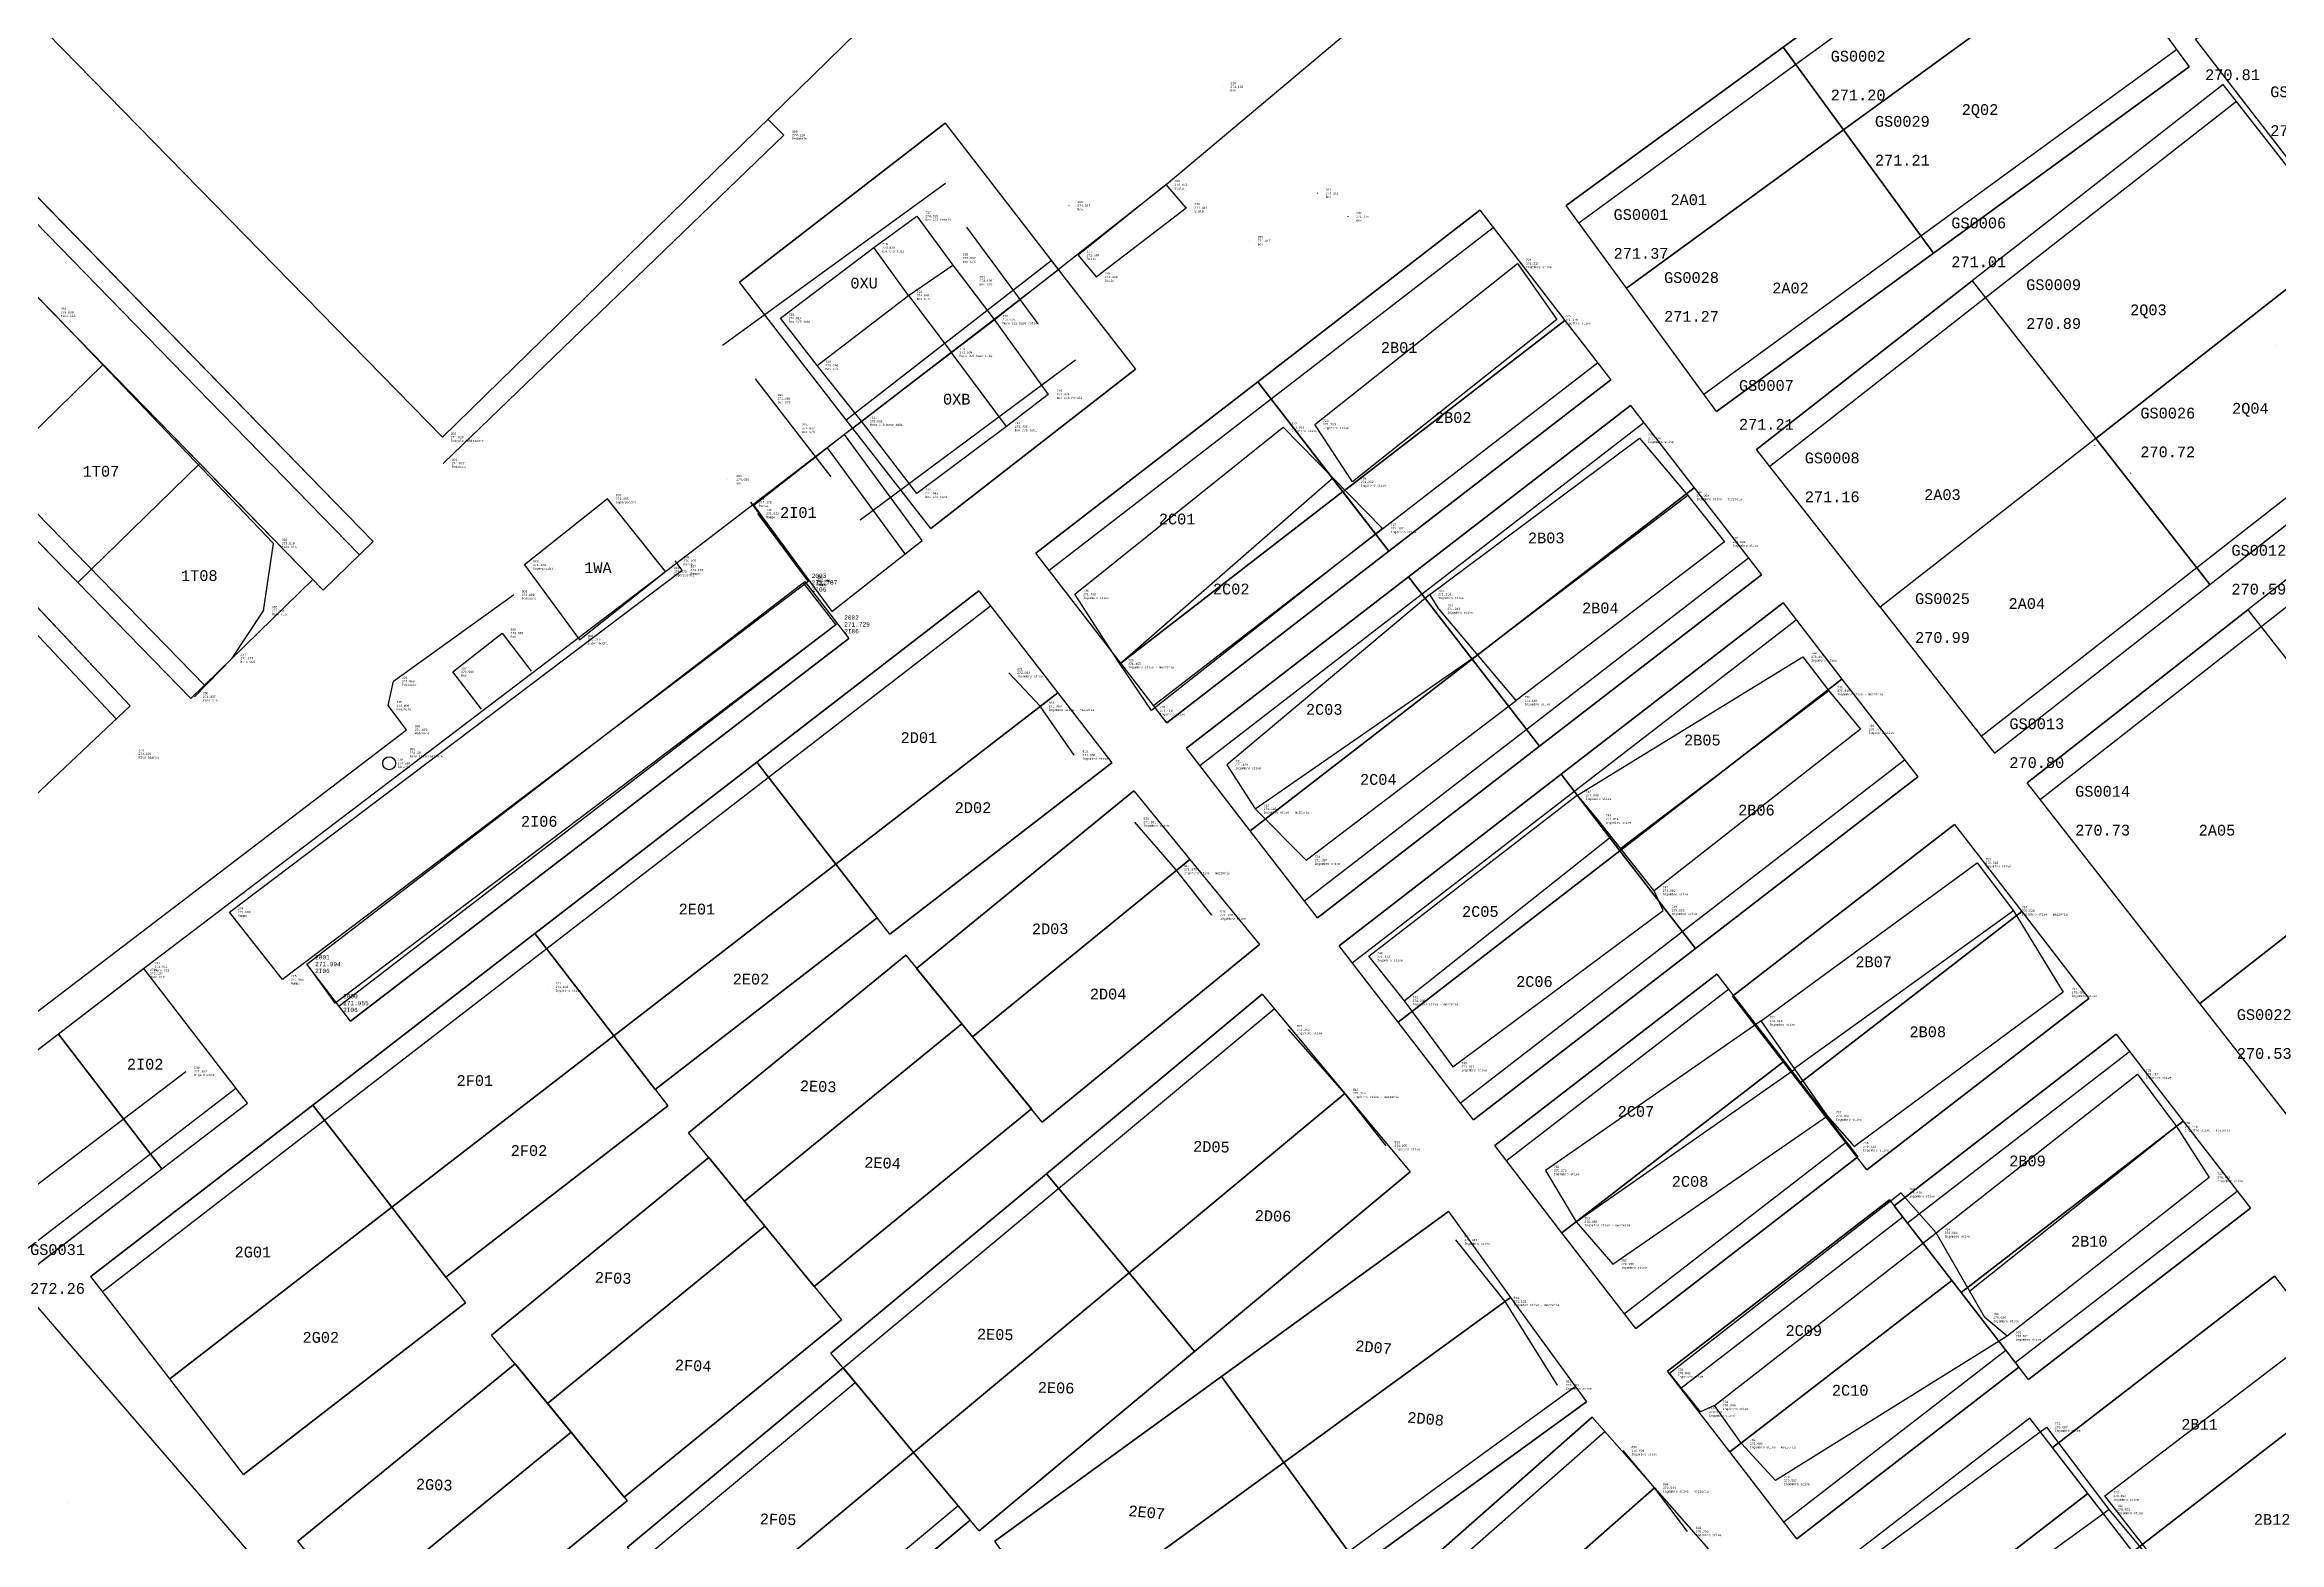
# Model space of a CAD drawing. Extents: x -1 to 923337, y -63322 to 323191.
# Drawn here: x 194942 to 298496, y 61157 to 130566 of the extents above; entities that cross this region are included whole.
import ezdxf
from ezdxf.enums import TextEntityAlignment as Align

# ---------------------------------------------------------------- set-up
doc = ezdxf.new("R2010")
doc.units = 0
doc.header["$PDMODE"] = 35
doc.header["$PDSIZE"] = 1
doc.linetypes.add('Solid', pattern=[0])
for name, color, linetype, lineweight in [('aggiornamento 19-02-24', 7, 'Continuous', 30), ('aree gps 3', 84, 'Continuous', 30), ('NUOVE STIVE DIC2023', 3, 'Solid', 30), ('NUOVE STIVE TRACCIATURA', 150, 'Continuous', 30), ('PUNTI RILIEVO 12_02_24', 102, 'Solid', 30), ('WF ingombro stive 2', 1, 'Continuous', 30), ('WF lato di accesso', 40, 'Continuous', 30), ('WF piazzole', 6, 'Continuous', 30), ('WF SCHIZZI', 30, 'Solid', 30), ('WF tracciatura', 30, 'Continuous', 30)]:
    doc.layers.add(name, color=color, linetype=linetype, lineweight=lineweight)
for name, color, linetype in [('pntdesc', 1, 'Continuous'), ('pntelev', 2, 'Continuous'), ('pntno', 3, 'Continuous'), ('RILIEVO VECCHIO 1', 8, 'Continuous'), ('WF nome aree GPS', 7, 'Continuous'), ('WF nuovi punti', 6, 'Continuous'), ('WF_lato_di_accesso', 40, 'Continuous')]:
    doc.layers.add(name, color=color, linetype=linetype)
doc.styles.get("Standard").update_dxf_attribs({"font": 'consola.ttf', "height": 500})

# ---------------------------------------------------------------- blocks, each defined once
blk = doc.blocks.new('rilievo 2')
at = {"color": 8}
for p, q in [((314517, -473480), (324848, -465970)), ((325817, -468004), (329130, -472483)), ((330867, -474168), (320896, -481588)), ((319553, -479577), (316045, -475043))]:
    blk.add_line(p, q, dxfattribs=at)
for points, elevation in [([(290044, -489772), (291785, -487987), (293243, -485783), (293703, -482666), (283462, -471954), (261960, -450103), (261178, -449699), (260102, -449797), (260170, -450061)], 2505), ([(301578, -478948), (317351, -463742), (316621, -462996)], 2045)]:
    blk.add_lwpolyline(points, dxfattribs=dict(at, elevation=elevation))
for points in [[(161648, -448828, 1954), (186863, -479531, 1078), (241997, -524553, 234), (257566, -525503, 360), (287808, -502280, 2651), (311879, -483968, 2683), (320954, -477001, -331), (327105, -472296, -331), (335070, -466036, 2080), (354649, -449578, 2133), (314683, -397379, 2207), (310635, -400536, 2212), (303510, -391107, 2143), (295063, -397138, 2335), (271429, -369482, 1692), (264211, -374625, 1649), (263130, -375375, 1675), (222048, -404916, 2809)], [(318901, -474415, 1995), (317195, -472225, 2023), (321522, -468958, 2048), (323525, -467495, 2024), (325182, -469764, -241251)], [(323126, -471171, 2050), (321522, -468958, 2048)], [(320954, -477001, -331), (318901, -474415, 1995), (323126, -471171, 2050), (325182, -469764, -241251), (327104, -472295, -467)], [(323126, -471171, 2050), (325108, -473807, -482)], [(320954, -477001, -331), (325108, -473807, -482), (327104, -472295, -467), (329612, -475756, -566), (327675, -477250, -564), (323524, -480345, -483), (320954, -477001, -331)], [(327675, -477250, -564), (325108, -473807, -482)], [(332925, -488245, -536), (342792, -479627, -732)], [(359252, -480446, -932), (349554, -487792, -802)], [(315807, -480757, 2187), (318531, -484399, 64), (294129, -502882, -37), (291669, -499749, -32), (312644, -483901, 2046), (312314, -483467, 2113)], [(318481, -484416, -282), (316151, -481280, -169)], [(252733, -525208, 321), (252800, -523809, 2574), (256922, -524079, 2529), (299863, -491302, 2611), (299017, -490184, 2014), (299264, -489052, 2014), (304821, -485049, 1996)], [(347289, -485032, -777), (337889, -492921, -571), (339200, -494968, -593), (341567, -497346, -595), (351295, -489952, -823)], [(303351, -490348, 2310), (302016, -488619, 1969), (304298, -486821, 1972), (305654, -488580, 2259)], [(330807, -492475, -42), (329240, -490215, -11), (327783, -488662, 12)], [(339200, -494968, -593), (349504, -487826, -801)], [(365781, -489495, -1177), (356136, -496801, -1008)], [(354133, -494340, -892), (344462, -501817, -718), (346101, -503864, -783), (348365, -506918, -915), (358109, -499676, -1158), (357692, -498763, -1109)], [(337188, -499887, -264), (335516, -497779, -116), (333626, -495584, -100)], [(346101, -503864, -783), (355695, -496245, -979)], [(374337, -499693, -1466), (364188, -506999, -1204)], [(345263, -510584, -786), (343347, -508153, -768), (340736, -505200, -630)], [(362651, -504797, -1178), (352650, -511728, -1019), (354070, -514105, -1002), (355772, -516062, -1042), (365725, -509201, -1229)], [(263848, -526800, 341), (269805, -522264, 256), (281709, -513178, 120), (289643, -507136, -24)], [(354070, -514105, -1002), (364206, -507026, -1204)], [(381886, -509693, -1513), (372314, -517327, -253129)], [(360479, -522615, -1052), (359841, -522918, -1148), (358393, -521118, -1149), (369117, -512756, -1313), (370761, -514619, -1303)], [(374052, -519400, -1370), (363315, -526095, -1184), (361736, -524383, -897), (360479, -522615, -1052), (370761, -514619, -1303)], [(353213, -521673, -1093), (350782, -517797, -890), (348502, -514947, -948)], [(369021, -534509, -1379), (367784, -532759, -1341), (366259, -530723, -1268), (375870, -523623, -1385), (378758, -527440, -1541)], [(359229, -528458, -1198), (357707, -526436, -1147), (356249, -524709, -1083)]]:
    blk.add_polyline3d(points, dxfattribs=at)
for points in [[(330623, -449313, 2125), (301532, -477741, 2033), (237357, -412142, 2131), (266341, -383731, 2144)], [(330997, -469309, -387), (331837, -470315, -494), (335996, -467105, -550), (335070, -466036, 2080)], [(341957, -477149, -698), (351361, -469691, -774), (353170, -472293, -815), (343704, -479814, -740)], [(340490, -477283, -660), (345094, -481970, -805), (334389, -490413, -575), (332925, -488245, -536), (330839, -485021, -525)], [(347714, -485700, -778), (347289, -485032, -777), (357013, -477794, -955), (359252, -480446, -932), (360947, -482597, -990), (351295, -489952, -823)], [(305345, -483665, 2448), (307881, -487127, 2720), (311879, -483968, 2683), (309182, -480595, 2494)], [(355054, -495437, -938), (354133, -494340, -892), (364574, -487924, -1094), (365781, -489495, -1177), (367246, -491278, -1214), (357692, -498763, -1109)], [(362651, -504797, -1178), (372653, -497468, -1399), (374337, -499693, -1466), (376643, -503466, -1558), (366979, -510621, -1278), (365725, -509201, -1229)], [(370761, -514619, -1303), (380082, -507263, -1574), (381886, -509693, -1513), (383400, -512051, -1568), (374052, -519400, -1370), (373012, -518543, -1355)], [(387951, -519659, -1616), (393272, -526405, -1688), (383711, -533397, -1597), (378575, -526813, -1499)], [(378758, -527440, -1541), (382954, -532487, -1614), (385245, -535974, -1648), (375801, -543483, -1571), (374780, -542142, -1549), (369021, -534509, -1379)]]:
    blk.add_polyline3d(points, close=True, dxfattribs=at)
at = {"color": 1}
blk.add_circle((299068, -492854, 2592), 300, dxfattribs=at)
at = {"color": 8}
for p in [(337665, -461504, 2142), (317351, -463742, 2137), (330570, -467007, 2045), (335070, -466036, 2080), (342078, -466439, -641), (323525, -467495, 2024), (335996, -467105, -550), (343492, -467521, -617), (321522, -468958, 2048), (338925, -468636, -574), (325263, -469439, 1990), (330997, -469309, -387), (351361, -469691, -774), (326036, -470490, 2035), (331837, -470315, -494), (283462, -471954, 1839), (323126, -471171, 2050), (317195, -472225, 2023), (327104, -472295, -467), (353170, -472293, -815), (325108, -473807, -482), (318901, -474415, 1995), (316678, -475952, 1998), (329612, -475756, -566), (317812, -477331, 2036), (320954, -477001, -331), (327675, -477250, -564), (340490, -477283, -660), (341957, -477149, -698), (301532, -477741, 2033), (357013, -477794, -955), (301578, -478948, 2045), (314763, -479706, 2047), (323524, -480345, -483), (343704, -479814, -740), (359252, -480446, -932), (309182, -480595, 2494), (315807, -480757, 2187), (316151, -481280, -169), (345094, -481970, -805), (293703, -482666, 1827), (312314, -483467, 2113), (360947, -482597, -990), (305345, -483665, 2448), (311879, -483968, 2683), (312644, -483901, 2046), (318481, -484416, -282), (318531, -484399, 64), (304821, -485049, 1996), (330839, -485021, -525), (347289, -485032, -777), (293243, -485783, 1965), (347714, -485700, -778), (304298, -486821, 1972), (307881, -487127, 2720), (291785, -487987, 2185), (302016, -488619, 1969), (327783, -488662, 12), (332925, -488245, -536), (364574, -487924, -1094), (290044, -489772, 2505), (299264, -489052, 2014), (365781, -489495, -1177), (299017, -490184, 2014), (329240, -490215, -11), (334389, -490413, -575), (351295, -489952, -823), (299863, -491302, 2611), (367246, -491278, -1214), (287066, -492418, 2637), (299068, -492854, 2592), (299627, -492367, 2590), (330807, -492475, -42), (337889, -492921, -571), (339200, -494968, -593), (354133, -494340, -892), (333626, -495584, -100), (355054, -495437, -938), (335516, -497779, -116), (341567, -497346, -595), (372653, -497468, -1399), (357692, -498763, -1109), (291669, -499749, -32), (337188, -499887, -264), (358109, -499676, -1158), (374337, -499693, -1466), (344462, -501817, -718), (287596, -502597, 136), (287808, -502280, 2651), (294129, -502882, -37), (306385, -503220, -173), (346101, -503864, -783), (376643, -503466, -1558), (340736, -505200, -630), (362651, -504797, -1178), (289643, -507136, -24), (348365, -506918, -915), (380082, -507263, -1574), (343347, -508153, -768), (365725, -509201, -1229), (381886, -509693, -1513), (345263, -510584, -786), (366979, -510621, -1278), (352650, -511728, -1019), (383400, -512051, -1568), (369117, -512756, -1313), (354070, -514105, -1002), (370761, -514619, -1303), (348502, -514947, -948), (355772, -516062, -1042), (350782, -517797, -890), (373012, -518543, -1355), (374052, -519400, -1370), (353213, -521673, -1093), (358393, -521118, -1149), (359841, -522918, -1148), (360479, -522615, -1052), (375870, -523623, -1385), (356249, -524709, -1083), (361736, -524383, -897), (357707, -526436, -1147), (363315, -526095, -1184), (378575, -526813, -1499), (378758, -527440, -1541), (359229, -528458, -1198)]:
    blk.add_point(p, dxfattribs=at)
for s, p in [('289', (338054, -461338, 2142)), ('274.133', (338054, -461504, 2142)), ('Box', (338054, -461671, 2142)), ('300', (317740, -463576, 2137)), ('274.128', (317740, -463742, 2137)), ('Pedonale', (317740, -463909, 2137)), ('288', (335459, -465869, 2080)), ('274.071', (335459, -466036, 2080)), ('290', (330959, -466840, 2045)), ('274.037', (330959, -467007, 2045)), ('Scala', (335459, -466203, 2080)), ('279', (336385, -466938, -550)), ('281', (342467, -466273, -641)), ('271.351', (342467, -466439, -641)), ('Box', (342467, -466606, -641)), ('274.015', (323914, -467495, 2024)), ('717', (323914, -467328, 2024)), ('Box C/S rotoli', (323914, -467661, 2024)), ('Box', (330959, -467174, 2045)), ('Scala', (336385, -467272, -550)), ('271.441', (336385, -467105, -550)), ('282', (343881, -467354, -617)), ('271.375', (343881, -467521, -617)), ('Box', (343881, -467688, -617)), ('274.039', (321911, -468958, 2048)), ('718', (321911, -468791, 2048)), ('Box C/S tubi', (321911, -469125, 2048)), ('277', (331386, -469142, -387)), ('280', (339314, -468470, -574)), ('271.417', (339314, -468636, -574)), ('Box', (339314, -468803, -574)), ('292', (325652, -469272, 1990)), ('273.982', (325652, -469439, 1990)), ('Box C/S', (325652, -469606, 1990)), ('Scala', (331386, -469475, -387)), ('271.604', (331386, -469309, -387)), ('278', (332226, -470148, -494)), ('271.217', (351750, -469691, -774)), ('724', (351750, -469524, -774)), ('Ingombro stive', (351750, -469858, -774)), ('274.041', (323515, -471171, 2050)), ('721', (323515, -471004, 2050)), ('291', (326425, -470323, 2035)), ('274.026', (326425, -470490, 2035)), ('Box C/S', (326425, -470657, 2035)), ('Scala', (332226, -470482, -494)), ('271.498', (332226, -470315, -494)), ('354', (283851, -471787, 1839)), ('Muro CLS', (283851, -472121, 1839)), ('273.830', (283851, -471954, 1839)), ('274.014', (317584, -472225, 2023)), ('719', (317584, -472059, 2023)), ('Box C/S', (323515, -471337, 2050)), ('716', (327493, -472128, -467)), ('725', (353559, -472126, -815)), ('Box C/S tubi', (317584, -472392, 2023)), ('Muro CLS base rotoli', (327493, -472462, -467)), ('271.525', (327493, -472295, -467)), ('271.176', (353559, -472293, -815)), ('Ingombro stive', (353559, -472460, -815)), ('720', (319290, -474248, 1995)), ('Muro CLS base tubi', (325497, -473974, -482)), ('271.509', (325497, -473807, -482)), ('714', (325497, -473640, -482)), ('273.986', (319290, -474415, 1995)), ('Box C/S', (319290, -474582, 1995)), ('293', (317067, -475786, 1998)), ('273.989', (317067, -475952, 1998)), ('Box C/S', (317067, -476119, 1998)), ('271.426', (330001, -475756, -566)), ('715', (330001, -475590, -566)), ('Box C/S rotoli', (330001, -475923, -566)), ('294', (318201, -477165, 2036)), ('274.027', (318201, -477331, 2036)), ('Muro CLS base tubi', (321343, -477167, -331)), ('271.661', (321343, -477001, -331)), ('711', (321343, -476834, -331)), ('271.428', (328064, -477250, -564)), ('713', (328064, -477083, -564)), ('Box C/S tubi', (328064, -477417, -564)), ('271.331', (340879, -477283, -660)), ('722', (340879, -477117, -660)), ('271.293', (342346, -477149, -698)), ('723', (342346, -476983, -698)), ('Ingombro stive', (342346, -477316, -698)), ('Spigolo fabbricato', (301921, -477908, 2033)), ('302', (301921, -477574, 2033)), ('274.025', (301921, -477741, 2033)), ('Box C/S', (318201, -477498, 2036)), ('Ingombro stive', (340879, -477450, -660)), ('271.036', (357402, -477794, -955)), ('735', (357402, -477627, -955)), ('Ingombro stive', (357402, -477961, -955)), ('301', (301967, -478782, 2045)), ('274.037', (301967, -478948, 2045)), ('Pedonale', (301967, -479115, 2045)), ('807', (309571, -480428, 2494)), ('295', (315152, -479539, 2047)), ('274.039', (315152, -479706, 2047)), ('Box', (315152, -479873, 2047)), ('271.509', (323913, -480345, -483)), ('712', (323913, -480178, -483)), ('Box C/S tubi', (323913, -480512, -483)), ('271.252', (344093, -479814, -740)), ('726', (344093, -479647, -740)), ('Ingombro stive', (344093, -479981, -740)), ('271.060', (359641, -480446, -932)), ('736', (359641, -480279, -932)), ('Superpacchi', (309571, -480761, 2494)), ('274.485', (309571, -480595, 2494)), ('296', (316196, -480590, 2187)), ('274.178', (316196, -480757, 2187)), ('Rampa', (316196, -480924, 2187)), ('271.822', (316540, -481280, -169)), ('710', (316540, -481114, -169)), ('Rampa', (316540, -481447, -169)), ('Ingombro stive - mezzeria', (359641, -480613, -932)), ('353', (294092, -482499, 1827)), ('271.187', (345483, -481970, -805)), ('727', (345483, -481803, -805)), ('Ingombro stive', (345483, -482137, -805)), ('271.001', (361336, -482597, -990)), ('737', (361336, -482431, -990)), ('Muro CLS', (294092, -482833, 1827)), ('273.818', (294092, -482666, 1827)), ('808', (305734, -483498, 2448)), ('298', (312703, -483300, 2113)), ('274.105', (312703, -483467, 2113)), ('Rampa', (312703, -483634, 2113)), ('Ingombro stive', (361336, -482764, -990)), ('Superpacchi', (305734, -483832, 2448)), ('274.439', (305734, -483665, 2448)), ('Superpacchi', (312268, -484135, 2683)), ('806', (312268, -483801, 2683)), ('274.675', (312268, -483968, 2683)), ('297', (313033, -483734, 2046)), ('274.037', (313033, -483901, 2046)), ('Rampa', (313033, -484068, 2046)), ('709', (318870, -484249, -282)), ('271.709', (318870, -484416, -282)), ('Rampa', (318870, -484583, -282)), ('276', (318920, -484232, 64)), ('272.055', (318920, -484399, 64)), ('Rampa', (318920, -484566, 64)), ('352', (293632, -485617, 1965)), ('303', (305210, -484882, 1996)), ('273.988', (305210, -485049, 1996)), ('Pedonale', (305210, -485216, 1996)), ('271.466', (331228, -485021, -525)), ('730', (331228, -484855, -525)), ('Ingombro stive', (331228, -485188, -525)), ('271.214', (347678, -485032, -777)), ('734', (347678, -484865, -777)), ('Ingombro stive', (347678, -485198, -777)), ('271.213', (348103, -485700, -778)), ('733', (348103, -485534, -778)), ('Muro CLS', (293632, -485950, 1965)), ('273.956', (293632, -485783, 1965)), ('308', (304687, -486654, 1972)), ('Ingombro stive', (348103, -485867, -778)), ('273.963', (304687, -486821, 1972)), ('Box', (304687, -486988, 1972)), ('Superpacchi', (308270, -487294, 2720)), ('809', (308270, -486960, 2720)), ('274.712', (308270, -487127, 2720)), ('744', (364963, -487757, -1094)), ('351', (292174, -487821, 2185)), ('Muro CLS', (292174, -488154, 2185)), ('274.177', (292174, -487987, 2185)), ('307', (302405, -488452, 1969)), ('273.960', (302405, -488619, 1969)), ('Box', (302405, -488786, 1969)), ('821', (328172, -488495, 12)), ('272.003', (328172, -488662, 12)), ('Ingombro stive', (328172, -488829, 12)), ('271.455', (333314, -488245, -536)), ('729', (333314, -488079, -536)), ('Ingombro stive - mezzeria', (333314, -488412, -536)), ('270.897', (364963, -487924, -1094)), ('Ingombro stive', (364963, -488090, -1094)), ('350', (290433, -489605, 2505)), ('274.497', (290433, -489772, 2505)), ('304', (299653, -488885, 2014)), ('274.006', (299653, -489052, 2014)), ('Pedonale', (299653, -489219, 2014)), ('738', (351684, -489786, -823)), ('270.815', (366170, -489495, -1177)), ('745', (366170, -489329, -1177)), ('Ingombro stive - mezzeria', (366170, -489662, -1177)), ('Muro CLS', (290433, -489939, 2505)), ('305', (299406, -490017, 2014)), ('274.006', (299406, -490184, 2014)), ('Pedonale', (299406, -490351, 2014)), ('820', (329629, -490048, -11)), ('271.980', (329629, -490215, -11)), ('Ingombro stive - mezzeria', (329629, -490381, -11)), ('271.416', (334778, -490413, -575)), ('728', (334778, -490247, -575)), ('Ingombro stive', (334778, -490580, -575)), ('271.168', (351684, -489952, -823)), ('Ingombro stive', (351684, -490119, -823)), ('306', (300252, -491135, 2611)), ('274.602', (300252, -491302, 2611)), ('Pedonale', (300252, -491468, 2611)), ('270.778', (367635, -491278, -1214)), ('746', (367635, -491111, -1214)), ('Ingombro stive', (367635, -491445, -1214)), ('349', (287455, -492251, 2637)), ('274.629', (287455, -492418, 2637)), ('Riga bianca', (287455, -492585, 2637)), ('310', (299457, -492687, 2592)), ('274.584', (299457, -492854, 2592)), ('309', (300016, -492201, 2590)), ('274.581', (300016, -492367, 2590)), ('Palo illuminazione', (300016, -492534, 2590)), ('819', (331196, -492308, -42)), ('271.950', (331196, -492475, -42)), ('Ingombro stive', (331196, -492642, -42)), ('271.420', (338278, -492921, -571)), ('731', (338278, -492755, -571)), ('Idrante', (299457, -493021, 2592)), ('Ingombro stive', (338278, -493088, -571)), ('271.398', (339589, -494968, -593)), ('732', (339589, -494801, -593)), ('271.099', (354522, -494340, -892)), ('742', (354522, -494173, -892)), ('Ingombro stive', (354522, -494506, -892)), ('818', (334015, -495417, -100)), ('271.891', (334015, -495584, -100)), ('Ingombro stive', (334015, -495750, -100)), ('Ingombro stive - mezzeria', (339589, -495135, -593)), ('271.054', (355443, -495437, -938)), ('743', (355443, -495271, -938)), ('Ingombro stive', (355443, -495604, -938)), ('817', (335905, -497612, -116)), ('271.875', (335905, -497779, -116)), ('Ingombro stive - mezzeria', (335905, -497945, -116)), ('271.397', (341956, -497346, -595)), ('739', (341956, -497179, -595)), ('Ingombro stive', (341956, -497513, -595)), ('270.592', (373042, -497468, -1399)), ('753', (373042, -497302, -1399)), ('Ingombro stive', (373042, -497635, -1399)), ('270.882', (358081, -498763, -1109)), ('747', (358081, -498596, -1109)), ('Ingombro stive', (358081, -498930, -1109)), ('274', (292058, -499582, -32)), ('271.960', (292058, -499749, -32)), ('Rampa', (292058, -499915, -32)), ('816', (337577, -499720, -264)), ('271.728', (337577, -499887, -264)), ('Ingombro stive', (337577, -500053, -264)), ('270.833', (358498, -499676, -1158)), ('748', (358498, -499509, -1158)), ('Ingombro stive', (358498, -499843, -1158)), ('270.526', (374726, -499693, -1466)), ('754', (374726, -499527, -1466)), ('Ingombro stive - mezzeria', (374726, -499860, -1466)), ('311', (288197, -502113, 2651)), ('274.642', (288197, -502280, 2651)), ('271.273', (344851, -501817, -718)), ('740', (344851, -501650, -718)), ('Ingombro stive', (344851, -501983, -718)), ('Muro CLS', (287985, -502764, 136)), ('273', (287985, -502431, 136)), ('272.127', (287985, -502597, 136)), ('Muro CLS', (288197, -502447, 2651)), ('275', (294518, -502715, -37)), ('271.955', (294518, -502882, -37)), ('Rampa', (294518, -503049, -37)), ('271.818', (306774, -503220, -173)), ('121', (306774, -503054, -173)), ('755', (377032, -503300, -1558)), ('Ingombro stive', (306774, -503387, -173)), ('271.208', (346490, -503864, -783)), ('741', (346490, -503697, -783)), ('Ingombro stive - mezzeria', (346490, -504030, -783)), ('270.433', (377032, -503466, -1558)), ('Ingombro stive', (377032, -503633, -1558)), ('815', (341125, -505033, -630)), ('271.362', (341125, -505200, -630)), ('Ingombro stive', (341125, -505367, -630)), ('270.813', (363040, -504797, -1178)), ('752', (363040, -504631, -1178)), ('Ingombro stive', (363040, -504964, -1178)), ('538', (290032, -506969, -24)), ('271.967', (290032, -507136, -24)), ('Riga bianca', (290032, -507302, -24)), ('271.077', (348754, -506918, -915)), ('749', (348754, -506752, -915)), ('Ingombro stive', (348754, -507085, -915)), ('270.417', (380470, -507263, -1574)), ('765', (380470, -507096, -1574)), ('Ingombro stive', (380470, -507430, -1574)), ('814', (343736, -507986, -768)), ('271.224', (343736, -508153, -768)), ('Ingombro stive - mezzeria', (343736, -508319, -768)), ('270.762', (366114, -509201, -1229)), ('757', (366114, -509034, -1229)), ('Ingombro stive', (366114, -509367, -1229)), ('766', (382275, -509526, -1513)), ('813', (345652, -510417, -786)), ('756', (367368, -510454, -1278)), ('270.478', (382275, -509693, -1513)), ('Ingombro stive - mezzeria', (382275, -509860, -1513)), ('271.205', (345652, -510584, -786)), ('Ingombro stive', (345652, -510751, -786)), ('750', (353039, -511561, -1019)), ('270.713', (367368, -510621, -1278)), ('Ingombro stive', (367368, -510787, -1278)), ('270.973', (353039, -511728, -1019)), ('Ingombro stive', (353039, -511895, -1019)), ('763', (369506, -512589, -1313)), ('270.423', (383789, -512051, -1568)), ('767', (383789, -511885, -1568)), ('Ingombro stive', (383789, -512218, -1568)), ('270.679', (369506, -512756, -1313)), ('Ingombro stive', (369506, -512923, -1313)), ('270.989', (354459, -514105, -1002)), ('751', (354459, -513938, -1002)), ('Ingombro stive - mezzeria', (354459, -514272, -1002)), ('270.689', (371150, -514619, -1303)), ('764', (371150, -514453, -1303)), ('812', (348891, -514780, -948)), ('271.043', (348891, -514947, -948)), ('Ingombro stive', (348891, -515114, -948)), ('Ingombro stive', (371150, -514786, -1303)), ('270.950', (356161, -516062, -1042)), ('758', (356161, -515896, -1042)), ('Ingombro stive', (356161, -516229, -1042)), ('811', (351171, -517630, -890)), ('271.101', (351171, -517797, -890)), ('Ingombro stive - mezzeria', (351171, -517963, -890)), ('270.636', (373401, -518543, -1355)), ('769', (373401, -518376, -1355)), ('Ingombro stive', (373401, -518710, -1355)), ('270.621', (374441, -519400, -1370)), ('768', (374441, -519233, -1370)), ('Ingombro stive', (374441, -519567, -1370)), ('810', (353602, -521506, -1093)), ('270.899', (353602, -521673, -1093)), ('Ingombro stive', (353602, -521839, -1093)), ('270.842', (358782, -521118, -1149)), ('759', (358782, -520951, -1149)), ('Ingombro stive', (358782, -521285, -1149)), ('270.844', (360230, -522918, -1148)), ('760', (360230, -522751, -1148)), ('270.940', (360868, -522615, -1052)), ('761', (360868, -522448, -1052)), ('Ingombro stive', (360868, -522781, -1052)), ('Ingombro stive', (360230, -523085, -1148)), ('270.607', (376259, -523623, -1385)), ('772', (376259, -523457, -1385)), ('Ingombro stive', (376259, -523790, -1385)), ('805', (356638, -524543, -1083)), ('270.908', (356638, -524709, -1083)), ('Ingombro stive', (356638, -524876, -1083)), ('271.095', (362125, -524383, -897)), ('762', (362125, -524216, -897)), ('Ingombro stive - mezzeria', (362125, -524550, -897)), ('270.807', (363704, -526095, -1184)), ('770', (363704, -525929, -1184)), ('804', (358096, -526270, -1147)), ('270.844', (358096, -526436, -1147)), ('Ingombro stive - mezzeria', (358096, -526603, -1147)), ('Ingombro stive', (363704, -526262, -1184)), ('270.493', (378964, -526813, -1499)), ('773', (378964, -526647, -1499)), ('Ingombro stive', (378964, -526980, -1499)), ('270.451', (379147, -527440, -1541)), ('782', (379147, -527273, -1541)), ('Ingombro stive', (379147, -527606, -1541)), ('803', (359618, -528291, -1198)), ('270.793', (359618, -528458, -1198)), ('Ingombro stive', (359618, -528625, -1198))]:
    blk.add_text(s, height=100, dxfattribs=at).set_placement(p, align=Align.MIDDLE_LEFT)
blk = doc.blocks.new('schizzo stive nuovo rilievo')
for p in [(-156857, 85678, 1643), (-155349, 83740, 1665), (-179870, 67997, 1930), (-178572, 66187, 1891)]:
    blk.add_point(p)
at = {"layer": 'NUOVE STIVE DIC2023', "lineweight": -3, "elevation": 1930}
blk.add_lwpolyline([(-179870, 67997), (-178572, 66187), (-155349, 83740), (-156857, 85678)], dxfattribs=at)
at = {"layer": 'NUOVE STIVE TRACCIATURA', "elevation": 1930}
blk.add_lwpolyline([(-156785, 85733), (-154753, 83088), (-177838, 65352), (-179870, 67997)], close=True, dxfattribs=at)
at = {"layer": 'WF tracciatura'}
blk.add_line((-178374, 66050, 1930), (-155289, 83786, 1930), dxfattribs=at)
at = {"layer": 'WF_lato_di_accesso'}
blk.add_line((-177838, 65352, 1930), (-154753, 83088, 1930), dxfattribs=at)
at = {"layer": 'pntdesc'}
for p in [(-156468, 85361, 1643), (-154960, 83423, 1665), (-179481, 67681, 1930), (-178184, 65870, 1891)]:
    blk.add_text('2I06', height=200, dxfattribs=at).set_placement(p, align=Align.MIDDLE_LEFT)
at = {"layer": 'pntelev'}
for s, p in [('271.707', (-156468, 85678, 1643)), ('271.729', (-154960, 83740, 1665)), ('271.994', (-179481, 67997, 1930)), ('271.955', (-178184, 66187, 1891))]:
    blk.add_text(s, height=200, dxfattribs=at).set_placement(p, align=Align.MIDDLE_LEFT)
at = {"layer": 'pntno'}
for s, p in [('2003', (-156468, 85994, 1643)), ('2002', (-154960, 84057, 1665)), ('2001', (-179481, 68314, 1930)), ('2000', (-178184, 66504, 1891))]:
    blk.add_text(s, height=200, dxfattribs=at).set_placement(p, align=Align.MIDDLE_LEFT)
blk = doc.blocks.new('punti rilievo 29-02-24')
at = {"layer": 'PUNTI RILIEVO 12_02_24'}
for p in [(612898.91, 4885880.47, 272.33), (612919.28, 4885878.82, 272.33), (612900.96, 4885877.45, 272.33), (612888.85, 4885873.13, 272.33), (612904.5, 4885872.74, 272.33), (612891.19, 4885870.21, 272.33), (612907.97, 4885869.88, 272.33), (612894.66, 4885865.21, 272.33), (612913.26, 4885863.93, 272.33), (612897.71, 4885861.85, 272.33), (612917.48, 4885857.57, 272.33), (612902.82, 4885855.33, 272.33), (612920.45, 4885854.38, 272.33), (612907.19, 4885849.53, 272.33), (612910.24, 4885846.4, 272.33), (612917.73, 4885836.05, 272.33)]:
    blk.add_point(p, dxfattribs=at)
at = {"layer": 'PUNTI RILIEVO 12_02_24', "color": 7}
for s, p in [('GS0002', (612900.41, 4885880.47, 272.33)), ('270.81', (612917.76, 4885879.61, 272.33)), ('271.20', (612900.41, 4885878.67, 272.33)), ('GS0010', (612920.78, 4885878.82, 272.33)), ('GS0029', (612902.46, 4885877.45, 272.33)), ('270.69', (612920.78, 4885877.02, 272.33)), ('271.21', (612902.46, 4885875.65, 272.33)), ('GS0001', (612890.35, 4885873.13, 272.33)), ('GS0006', (612906, 4885872.74, 272.33)), ('271.37', (612890.35, 4885871.33, 272.33)), ('GS0028', (612892.69, 4885870.21, 272.33)), ('271.01', (612906, 4885870.94, 272.33)), ('GS0009', (612909.47, 4885869.88, 272.33)), ('271.27', (612892.69, 4885868.41, 272.33)), ('270.89', (612909.47, 4885868.08, 272.33)), ('GS0007', (612896.16, 4885865.21, 272.33)), ('271.21', (612896.16, 4885863.41, 272.33)), ('GS0026', (612914.76, 4885863.93, 272.33)), ('270.72', (612914.76, 4885862.13, 272.33)), ('GS0008', (612899.21, 4885861.85, 272.33)), ('271.16', (612899.21, 4885860.05, 272.33)), ('GS0012', (612918.98, 4885857.57, 272.33)), ('270.59', (612918.98, 4885855.77, 272.33)), ('GS0025', (612904.32, 4885855.33, 272.33)), ('270.99', (612904.32, 4885853.53, 272.33)), ('GS0013', (612908.69, 4885849.53, 272.33)), ('270.80', (612908.69, 4885847.73, 272.33)), ('GS0014', (612911.74, 4885846.4, 272.33)), ('270.73', (612911.74, 4885844.6, 272.33)), ('GS0022', (612919.23, 4885836.05, 272.33)), ('270.53', (612919.23, 4885834.25, 272.33)), ('GS0031', (612816.97, 4885825.16, 272.33)), ('272.26', (612816.97, 4885823.36, 272.33))]:
    blk.add_text(s, height=0.5, dxfattribs=at).set_placement(p)

msp = doc.modelspace()

# ---------------------------------------------------------------- linework, layer by layer
at = {"layer": 'aggiornamento 19-02-24', "color": 116, "true_color": 0x136734}
for p in [(277718.6, 126343.1, -856.1), (289937.2, 111997.7), (291607, 110704)]:
    msp.add_point(p, dxfattribs=at)
at = {"layer": 'aree gps 3', "color": 116, "true_color": 0x136734, "elevation": 339.4}
for points in [[(275509.6, 130448.5), (287350, 139083), (290145.7, 135249.3), (278305.3, 126614.8)], [(290145.7, 135249.3), (294314.9, 129532.1), (282474.5, 120897.6), (278305.3, 126614.8)], [(265445.2, 123109.1), (275509.6, 130448.5), (278305.3, 126614.8), (268240.9, 119275.4)], [(284263.2, 119625.3), (289987.3, 112314.5), (301613.6, 121417.4), (295889.6, 128728.2)], [(272410.1, 113558.2), (268240.9, 119275.4), (278305.3, 126614.8), (282474.5, 120897.6)], [(289987.3, 112314.5), (295282.9, 105550.8), (306909.2, 114653.6), (301613.6, 121417.4)], [(274275.9, 111805.7), (284263.2, 119625.3), (289987.3, 112314.5), (279999.9, 104494.9)], [(297039.5, 104376.3), (305053.9, 94140.2), (316567, 103154.4), (308552.6, 113390.5)], [(285295.6, 97731.2), (295282.9, 105550.8), (289987.3, 112314.5), (279999.9, 104494.9)], [(305053.9, 94140.2), (294820.3, 86127.7), (286805.8, 96363.8), (297039.5, 104376.3)], [(305053.9, 94140.2), (310352, 87373.4), (300118.3, 79360.9), (294820.3, 86127.7)]]:
    msp.add_lwpolyline(points, close=True, dxfattribs=at)
at = {"layer": 'WF ingombro stive 2'}
for points, elevation in [([(210166.9, 107545.3), (207851.3, 105288.1), (173901.5, 140115.5), (176217, 142372.7)], 1838.9), ([(231411.6, 104299.1), (235606.5, 107592.1), (232001.4, 112498.7), (227808.3, 109209.6)], 360.1), ([(202134.8, 111152.4), (207370, 105781.9), (201710.8, 100265.3), (196475.6, 105635.8)], 1838.9), ([(192671.8, 106540.4), (198903, 99922.2), (190601.2, 92105.9), (184370, 98724.1)], 2856.2), ([(238230.3, 105260), (241886.4, 100526.8), (231598.3, 92579.8), (227942.2, 97313)], -11.3), ([(241886.4, 100526.8), (244392.8, 97282.1), (234104.7, 89335.1), (231598.3, 92579.8)], -11.3), ([(227942.2, 97313), (231598.3, 92579.8), (221310.2, 84632.8), (217654, 89366)], -11.3), ([(245410.4, 95981.9), (248004.6, 92807), (237937.8, 84581.4), (235343.6, 87756.3)], -116.1), ([(231598.3, 92579.8), (233518.9, 90093.5), (223230.7, 82146.5), (221310.2, 84632.8)], -11.3), ([(248004.6, 92807), (251231.6, 88857.7), (241164.8, 80632.1), (237937.8, 84581.4)], -116.1), ([(217654, 89366), (221310.2, 84632.8), (211022.1, 76685.8), (207365.9, 81419)], -11.3), ([(234845.2, 88366.3), (237439.4, 85191.4), (227372.6, 76965.8), (224778.4, 80140.7)], -116.1), ([(200377.9, 78462.4), (204343.5, 81507.7), (199543.7, 87758.3), (195578, 84713)], 360.1), ([(272425.5, 87489.7), (275543.2, 83453.6), (265255.1, 75506.6), (262137.4, 79542.7)], -1002.7), ([(251358.2, 86560.9), (255185.4, 81964.9), (245195.4, 73646.1), (241368.2, 78242.2)], -767.6), ([(237439.4, 85191.4), (240666.3, 81242.2), (230599.6, 73016.6), (227372.6, 76965.8)], -116.1), ([(189670.6, 70240.3), (200377.9, 78462.4), (195578, 84713), (184870.7, 76490.9)], 360.1), ([(221310.2, 84632.8), (223816.6, 81388.1), (213528.5, 73441.1), (211022.1, 76685.8)], -11.3), ([(290937.1, 84700.7), (294043.3, 80679.4), (283755.2, 72732.5), (280648.9, 76753.7)], 12.1), ([(275543.2, 83453.6), (278970.6, 79016.5), (268682.5, 71069.5), (265255.1, 75506.6)], -1002.7), ([(255185.4, 81964.9), (258219.7, 78320.9), (248229.8, 70002.2), (245195.4, 73646.1)], -767.6), ([(207365.9, 81419), (211022.1, 76685.8), (200734, 68738.8), (197077.8, 73472)], -11.3), ([(294043.3, 80679.4), (297160.9, 76643.3), (286872.8, 68696.3), (283755.2, 72732.5)], 12.1), ([(225721.8, 78986.2), (228316, 75811.2), (218249.3, 67585.7), (215655, 70760.6)], -116.1), ([(241368.2, 78242.2), (245195.4, 73646.1), (235205.5, 65327.4), (231378.3, 69923.5)], -767.6), ([(211022.1, 76685.8), (214445.4, 72254), (204157.3, 64307), (200734, 68738.8)], -11.3), ([(280431.6, 77035.1), (283320.4, 73295.2), (273032.3, 65348.2), (270143.5, 69088.1)], 12.1), ([(228316, 75811.2), (231859.4, 71474.8), (221792.6, 63249.2), (218249.3, 67585.7)], -116.1), ([(259994.6, 76494.9), (262870.8, 72503.2), (252358.4, 64855.4), (249482.2, 68847.1)], -565.8), ([(245195.4, 73646.1), (248229.8, 70002.2), (238239.8, 61683.5), (235205.5, 65327.4)], -767.6), ([(262870.8, 72503.2), (266389.4, 67666.8), (255877, 60018.9), (252358.4, 64855.4)], -565.8), ([(283320.4, 73295.2), (286431.4, 69267.8), (276143.3, 61320.8), (273032.3, 65348.2)], 12.1), ([(298267.3, 73494.5), (301996.3, 68667), (291708.2, 60720), (287979.2, 65547.5)], 2036.6), ([(216740.2, 69432.5), (219334.4, 66257.6), (209267.6, 58032), (206673.4, 61206.9)], -116.1), ([(231942, 69246.5), (235205.5, 65327.4), (225215.6, 57008.7), (221952.1, 60927.8)], -767.6), ([(249482.2, 68847.1), (252358.4, 64855.4), (241846, 57207.5), (238977.8, 61205)], -565.8), ([(301996.3, 68667), (305723.1, 63842.3), (295435, 55895.3), (291708.2, 60720)], 2036.6), ([(266658.6, 66961.2), (269546, 63681.1), (259788.1, 55091.4), (256900.6, 58371.5)], -1147.2), ([(279688.1, 55743.3), (289624, 63418.2), (286930.7, 66904.9), (276994.9, 59230)], 2033.3), ([(219334.4, 66257.6), (221928.6, 63082.7), (211861.9, 54857.1), (209267.6, 58032)], -116.1), ([(235205.5, 65327.4), (237829.1, 62176.7), (227839.2, 53858), (225215.6, 57008.7)], -767.6), ([(252358.4, 64855.4), (255877, 60018.9), (245364.6, 52371.1), (241846, 57207.5)], -565.8), ([(269546, 63681.1), (272391.4, 60448.6), (262633.5, 51858.9), (259788.1, 55091.4)], -1147.2), ([(282206.5, 52483), (292142.4, 60157.9), (289619.5, 63424), (279683.6, 55749.1)], 2036.6)]:
    msp.add_lwpolyline(points, close=True, dxfattribs=dict(at, elevation=elevation))
for points in [[(300897.4, 135671.7), (307132.8, 127599.5), (300854.8, 122753.1), (294619.5, 130825.3)], [(261451.3, 122891.3), (265393.5, 117787.7), (255105.4, 109840.7), (251163.2, 114944.3)], [(265393.5, 117787.7), (267518.5, 115036.7), (257230.4, 107089.7), (255105.4, 109840.7)], [(251163.2, 114944.3), (255103, 109855.1), (244814.9, 101908.1), (240875.1, 106997.3)], [(268435.5, 113849.6), (271385.1, 110031.2), (261096.9, 102084.2), (258147.4, 105902.7)], [(255103, 109855.1), (257230.4, 107089.7), (246942.3, 99142.7), (244814.9, 101908.1)], [(271385.1, 110031.2), (274502.7, 105995.1), (264214.6, 98048.1), (261096.9, 102084.2)], [(258147.4, 105902.7), (261096.9, 102084.2), (250808.8, 94137.2), (247859.3, 97955.7)], [(275502.1, 104701.3), (278226.7, 101158.7), (267938.6, 93211.8), (265214, 96754.3)], [(261096.9, 102084.2), (264214.6, 98048.1), (253926.5, 90101.1), (250808.8, 94137.2)], [(278226.7, 101158.7), (281737.4, 96629.1), (271449.3, 88682.1), (267938.6, 93211.8)], [(265214, 96754.3), (267938.6, 93211.8), (257664.3, 85262.1), (254925.5, 88807.1)], [(283441.5, 94422.9), (286559.2, 90386.8), (276271.1, 82439.8), (273153.4, 86475.9)], [(267938.6, 93211.8), (271449.3, 88682.1), (261161.2, 80735.1), (257664.3, 85262.1)], [(286559.2, 90386.8), (289665.4, 86365.6), (279377.3, 78418.6), (276271.1, 82439.8)]]:
    msp.add_lwpolyline(points, close=True, dxfattribs=at)
at = {"layer": 'WF ingombro stive 2', "elevation": 1838.9}
for points in [[(187518.5, 114824.4), (193177.7, 120341), (197656.3, 115746.7), (191997.1, 110230.1), (187518.5, 114824.4)], [(191997.1, 110230.1), (197656.3, 115746.7), (202134.8, 111152.4), (196475.6, 105635.8), (191997.1, 110230.1)]]:
    msp.add_lwpolyline(points, dxfattribs=at)
at = {"layer": 'WF lato di accesso'}
for p, q in [((210166.9, 107545.3, 1838.9), (176217, 142372.7, 1838.9)), ((287350, 139083, 339.4), (275509.6, 130448.5, 339.4)), ((275509.6, 130448.5, 339.4), (265445.2, 123109.1, 339.4)), ((282474.5, 120897.6, 339.4), (294314.9, 129532.1, 339.4)), ((295889.6, 128728.2, 339.4), (284263.2, 119625.3, 339.4)), ((236674.1, 126923.7), (227137.8, 119564.6)), ((261451.3, 122891.3), (251163.2, 114944.3)), ((272410.1, 113558.2, 339.4), (282474.5, 120897.6, 339.4)), ((284263.2, 119625.3, 339.4), (274275.9, 111805.7, 339.4)), ((235999.5, 108145.7), (245494.1, 115531.5)), ((251163.2, 114944.3), (240875.1, 106997.3)), ((257230.4, 107089.7), (267518.5, 115036.7)), ((295282.9, 105550.8, 339.4), (306909.2, 114653.6, 339.4)), ((268435.5, 113849.6), (258147.4, 105902.7)), ((308552.6, 113390.5, 339.4), (297039.5, 104376.3, 339.4)), ((235606.5, 107592.1, 360.1), (232001.4, 112498.7, 360.1)), ((191997.1, 110230.1, 1838.9), (196475.6, 105635.8, 1838.9)), ((221020.8, 109522.9, 2447.9), (217183.9, 106452.3, 2447.9)), ((246942.3, 99142.7), (257230.4, 107089.7)), ((198903, 99922.2, 2856.2), (192671.8, 106540.4, 2856.2)), ((196475.6, 105635.8, 1838.9), (201710.8, 100265.3, 1838.9)), ((258147.4, 105902.7), (247859.3, 97955.7)), ((264214.6, 98048.1), (274502.7, 105995.1)), ((238230.3, 105260, -11.3), (227942.2, 97313, -11.3)), ((275502.1, 104701.3), (265214, 96754.3)), ((285295.6, 97731.2, 339.4), (295282.9, 105550.8, 339.4)), ((297039.5, 104376.3, 339.4), (286805.8, 96363.8, 339.4)), ((253926.5, 90101.1), (264214.6, 98048.1)), ((227942.2, 97313, -11.3), (217654, 89366, -11.3)), ((234104.7, 89335.1, -11.3), (244392.8, 97282.1, -11.3)), ((265214, 96754.3), (254925.5, 88807.1)), ((271449.3, 88682.1), (281737.4, 96629.1)), ((245410.4, 95981.9, -116.1), (235343.6, 87756.3, -116.1)), ((283441.5, 94422.9), (273153.4, 86475.9)), ((223230.7, 82146.5, -11.3), (233518.9, 90093.5, -11.3)), ((217654, 89366, -11.3), (207365.9, 81419, -11.3)), ((234845.2, 88366.3, -116.1), (224778.4, 80140.7, -116.1)), ((241164.8, 80632.1, -116.1), (251231.6, 88857.7, -116.1)), ((261161.2, 80735.1), (271449.3, 88682.1)), ((272425.5, 87489.7, -1002.7), (262137.4, 79542.7, -1002.7)), ((251358.2, 86560.9, -767.6), (241368.2, 78242.2, -767.6)), ((279377.3, 78418.6), (289665.4, 86365.6)), ((290937.1, 84700.7, 12.1), (280648.9, 76753.7, 12.1)), ((207365.9, 81419, -11.3), (197077.8, 73472, -11.3)), ((200377.9, 78462.4, 360.1), (204343.5, 81507.7, 360.1)), ((213528.5, 73441.1, -11.3), (223816.6, 81388.1, -11.3)), ((230599.6, 73016.6, -116.1), (240666.3, 81242.2, -116.1)), ((225721.8, 78986.2, -116.1), (215655, 70760.6, -116.1)), ((268682.5, 71069.5, -1002.7), (278970.6, 79016.5, -1002.7)), ((189670.6, 70240.3, 360.1), (200377.9, 78462.4, 360.1)), ((241368.2, 78242.2, -767.6), (231378.3, 69923.5, -767.6)), ((248229.8, 70002.2, -767.6), (258219.7, 78320.9, -767.6)), ((280431.6, 77035.1, 12.1), (270143.5, 69088.1, 12.1)), ((286872.8, 68696.3, 12.1), (297160.9, 76643.3, 12.1)), ((259994.6, 76494.9, -565.8), (249482.2, 68847.1, -565.8)), ((298267.3, 73494.5, 2036.6), (287979.2, 65547.5, 2036.6)), ((204157.3, 64307, -11.3), (214445.4, 72254, -11.3)), ((221792.6, 63249.2, -116.1), (231859.4, 71474.8, -116.1)), ((216740.2, 69432.5, -116.1), (206673.4, 61206.9, -116.1)), ((238239.8, 61683.5, -767.6), (248229.8, 70002.2, -767.6)), ((231942, 69246.5, -767.6), (221952.1, 60927.8, -767.6)), ((249482.2, 68847.1, -565.8), (238977.8, 61205, -565.8)), ((276143.3, 61320.8, 12.1), (286431.4, 69267.8, 12.1)), ((255877, 60018.9, -565.8), (266389.4, 67666.8, -565.8)), ((266658.6, 66961.2, -1147.2), (256900.6, 58371.5, -1147.2)), ((286930.7, 66904.9, 2033.3), (276994.9, 59230, 2033.3)), ((211861.9, 54857.1, -116.1), (221928.6, 63082.7, -116.1)), ((227839.2, 53858, -767.6), (237829.1, 62176.7, -767.6))]:
    msp.add_line(p, q, dxfattribs=at)
at = {"layer": 'WF nuovi punti'}
for p in [(236687, 124147.9), (226356, 116637), (298359.8, 116637.1, -1837.7), (242705.9, 115949.7), (217183, 106452), (223717, 106149), (219719, 102990), (195980.2, 62985.4)]:
    msp.add_point(p, dxfattribs=at)
at = {"layer": 'WF piazzole'}
for points in [[(227137.8, 119564.6), (236674.1, 126923.7), (241916.1, 120127.2), (232397.9, 112782.1)], [(245494.1, 115531.5), (235999.5, 108145.7), (232084.5, 113178.6), (241579.1, 120564.3)]]:
    msp.add_lwpolyline(points, close=True, dxfattribs=at)
for points, elevation in [([(223717.7, 106149.3), (221020.8, 109522.9), (217183.9, 106452.3), (219719, 102990)], 2447.9), ([(168557.3, 50343.8), (194237.9, 72486.7), (207095.4, 57575), (181414.8, 35432.1)], 339.4)]:
    msp.add_lwpolyline(points, close=True, dxfattribs=dict(at, elevation=elevation))
at = {"layer": 'WF tracciatura'}
for p, q in [((209536.1, 106930.4, 1838.9), (175586.3, 141757.8, 1838.9)), ((287939.2, 138275, 339.4), (276098.9, 129640.5, 339.4)), ((166814.6, 137305.9, 822.1), (202341.4, 100880.3, 1838.9)), ((164531.8, 135143.3, 2873.8), (198261.6, 99318.4, 2856.2)), ((276098.9, 129640.5, 339.4), (266034.4, 122301.1, 339.4)), ((281885.3, 121705.6, 339.4), (293725.7, 130340.1, 339.4)), ((296506, 127940.8, 339.4), (284879.7, 118837.9, 339.4)), ((241486.4, 106205.9), (262062.6, 122099.9)), ((271820.9, 114366.2, 339.4), (281885.3, 121705.6, 339.4)), ((284879.7, 118837.9, 339.4), (274892.4, 111018.3, 339.4)), ((246331, 99934.1), (266907.2, 115828.1)), ((294666.5, 106338.2, 339.4), (306292.8, 115441, 339.4)), ((248470.6, 97164.3), (269046.8, 113058.3)), ((234819.6, 106974.4, 360.1), (231214.1, 111881.1, 360.1)), ((309169.1, 112603.1, 339.4), (297503.3, 103469.4, 339.4)), ((253315.2, 90892.5), (273891.4, 106786.4)), ((284679.1, 98518.6, 339.4), (294666.5, 106338.2, 339.4)), ((197616.3, 72774.9, -11.3), (238768.8, 104562.9, -11.3)), ((255536.8, 88015.7), (276113.4, 103909.9)), ((297503.3, 103469.4, 339.4), (287422.3, 95576.4, 339.4)), ((260549.9, 81526.5), (281126.1, 97420.5)), ((262675.9, 78845.5, -1002.7), (272964, 86792.5, -1002.7)), ((231942, 69246.5, -767.6), (251921.9, 85884, -767.6)), ((281260.2, 75962.3, 12.1), (291548.4, 83909.3, 12.1)), ((173668, 59062.5, 360.1), (203807, 82206.4, 360.1)), ((268144, 71766.7, -1002.7), (278432.1, 79713.7, -1002.7)), ((286261.5, 69487.7, 12.1), (296549.6, 77434.7, 12.1)), ((270754.8, 68296.7, 12.1), (281042.9, 76243.7, 12.1)), ((275531.9, 62112.2, 12.1), (285820.1, 70059.2, 12.1)), ((222515.7, 60250.9, -767.6), (232505.7, 68569.6, -767.6)), ((244846.3, 53083.4, -565.8), (265871.1, 68379.1, -565.8)), ((257482.7, 57710.3, -1147.2), (267240.6, 66300, -1147.2)), ((227275.5, 54534.9, -767.6), (237265.4, 62853.7, -767.6))]:
    msp.add_line(p, q, dxfattribs=at)

# ---------------------------------------------------------------- block references
at = {"layer": 'NUOVE STIVE TRACCIATURA', "color": 146, "true_color": 0x105689}
msp.add_blockref('schizzo stive nuovo rilievo', (386954.7, 19960.5, -2308.8), dxfattribs=at)
at = {"layer": 'RILIEVO VECCHIO 1', "color": 251}
msp.add_blockref('rilievo 2', (-88161.4, 590117.4), dxfattribs=at)
at = {"layer": 'WF SCHIZZI', "xscale": 1000, "yscale": 1000, "zscale": 1000}
msp.add_blockref('punti rilievo 29-02-24', (-612622703.9, -4885750686.9, -271991.4), dxfattribs=at)

# ---------------------------------------------------------------- texts
at = {"layer": 'WF nome aree GPS'}
for s, p in [('2Q02', (283777.4, 127308.6)), ('2A01', (270282.6, 123131.5, -904.8)), ('0XU', (232278.6, 119267.2, -904.8)), ('2A02', (274998, 119038.8, -904.8)), ('2Q03', (291581.4, 118026.2)), ('2B01', (256860.9, 116280, -48.8)), ('0XB', (236570.8, 113887.8, -904.8)), ('2Q04', (296307.1, 113464.2)), ('2B02', (259367.2, 113035.2, -48.8)), ('1T07', (196702.9, 110545.2, -1254.4)), ('2A03', (282035.6, 109462, -48.8)), ('2I01', (229021, 108634.3, -48.8)), ('2C01', (246572.7, 108333, -48.8)), ('2B03', (263677, 107455.9, -48.8)), ('1T08', (201260.4, 105710.5, -1254.4)), ('1WA', (219942.6, 106073.3, -904.8)), ('2C02', (249079.1, 105088.2, -48.8)), ('2B04', (266183.3, 104211.2, -48.8)), ('2A04', (285949.3, 104414.1, -48.8)), ('2C03', (253388.8, 99508.9, -48.8)), ('2D01', (234606.8, 98201.5, -60.1)), ('2B05', (270911.6, 98089.9, -48.8)), ('2C04', (255895.2, 96264.2, -48.8)), ('2D02', (237113.1, 94956.8, -60.1)), ('2B06', (273418, 94845.2, -48.8)), ('2I06', (217012.6, 94320.9, -0.4)), ('2A05', (294760.3, 93910.1, -48.8)), ('2E01', (224318.7, 90254.6, -60.1)), ('2C05', (260623.5, 90142.9, -48.8)), ('2B07', (278851.1, 87811.6, -48.8)), ('2E02', (226825, 87009.8, -60.1)), ('2C06', (263129.9, 86898.2, -48.8)), ('2B08', (281357.5, 84566.8, -48.8)), ('2I02', (198751.1, 83066.6, -48.8)), ('2F01', (214030.6, 82307.6, -60.1)), ('2C07', (267835.1, 80878.3, -1051.5)), ('2F02', (216536.9, 79062.8, -60.1)), ('2B09', (285980.5, 78581.9, -48.8)), ('2C08', (270341.5, 77633.6, -1051.5)), ('2G01', (203742.4, 74360.6, -60.1)), ('2B10', (288841.5, 74859.5, -36.7)), ('2G02', (206890.3, 70405.8, -60.1)), ('2C09', (275612.3, 70720, -36.7)), ('2C10', (277764, 67953, -48.8)), ('2B11', (293948.5, 66375.1, 2078.6)), ('2B12', (297315.6, 61967.7, 2078.6))]:
    msp.add_text(s, height=500, dxfattribs=at).set_placement(p)
for s, rotation, p in [('2D03', 0.528208, (240691.9, 89333.5, -164.8)), ('2D04', 359.996049, (243373.1, 86317.9, -164.8)), ('2E03', 357.895623, (229928.8, 82071.4, -164.8)), ('2D05', 358.427782, (248155, 79264.1, -816.4)), ('2E04', 357.895623, (232913.9, 78524, -164.8)), ('2D06', 358.427782, (251010.6, 76056.6, -816.4)), ('2F03', 357.895623, (220428.3, 73192.2, -164.8)), ('2E05', 358.427782, (238138, 70565.4, -816.4)), ('2D07', 354.679475, (255657.9, 70026.3, -614.5)), ('2F04', 357.895623, (224137, 69130.5, -164.8)), ('2E06', 358.427782, (240957.7, 68093.7, -816.4)), ('2D08', 354.679475, (258069.9, 66710.8, -614.5)), ('2G03', 357.895623, (212137.5, 63610.1, -164.8)), ('2F05', 358.427782, (228075.3, 61994.8, -816.4)), ('2E07', 354.679475, (245145.5, 62378.4, -614.5))]:
    msp.add_text(s, height=500, rotation=rotation, dxfattribs=at).set_placement(p)

doc.saveas('drawing.dxf')
